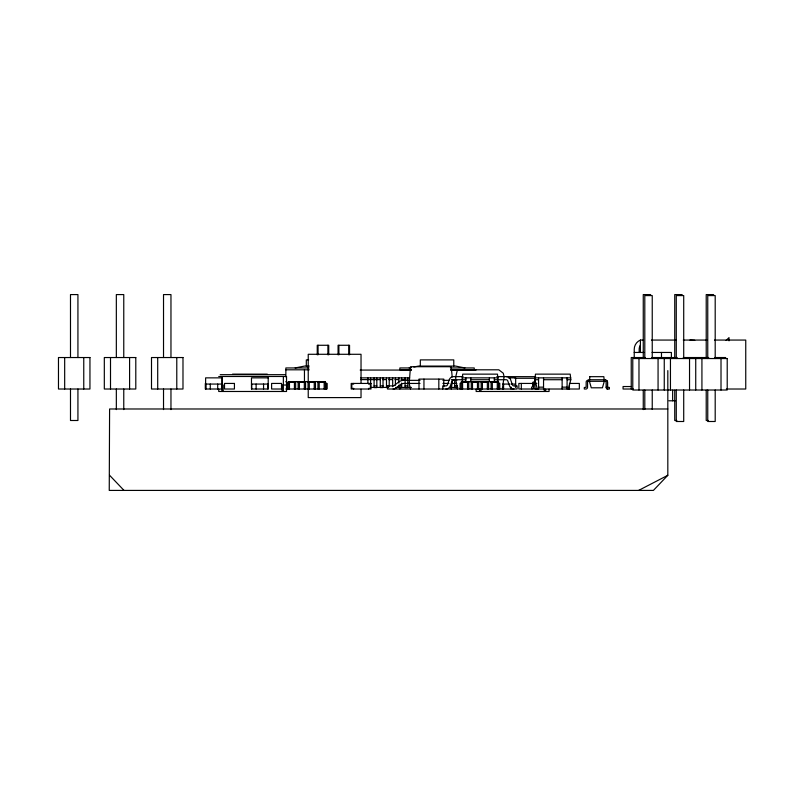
<?xml version="1.0" encoding="UTF-8"?>
<svg xmlns="http://www.w3.org/2000/svg" width="785" height="785" viewBox="0 0 785 785"><rect width="100%" height="100%" fill="white"/><g stroke="black" fill="none" stroke-linecap="round" stroke-linejoin="round"><path stroke-width="1.18" d="M667.819 408.985L109.596 408.985L109.243 490.419L653.395 490.419L667.819 475.298L667.819 370.599M537.411 388.781L535.056 388.781L534.909 378.89M462.738 382.04L462.12 379.724L462.718 374.141L497.464 374.141L498.063 379.724L497.445 382.04M537.342 389.017L534.87 379.724L535.458 374.141L570.214 374.141L570.803 379.724L568.33 389.017M502.331 389.017L504.098 376.623L503.263 373.218L498.818 369.804L450.845 369.804M451.208 389.017L452.543 380.342L456.821 380.342M457.439 369.804L455.761 376.623L455.761 379.724L457.527 389.017M726.125 340.474L729.02 337.589L729.02 340.837M638.617 490.419L667.819 475.298M295.16 367.949L304.452 366.085L309.251 366.085M409.171 367.949L411.487 367.478M413.813 367.017L418.464 366.085L455.643 366.085L464.936 367.949M650.696 294.581L643.258 294.581L643.258 357.538M682.175 294.581L674.737 294.581L674.737 357.538M713.653 294.581L706.215 294.581L706.215 357.538M634.221 357.155L634.221 349.354A10.068 10.068 0 0 1 640.413 340.062L642.866 340.062M651.432 340.062L675.934 340.062M683.284 340.062L706.853 340.062M714.478 340.062L745.75 340.062L745.75 389.017L726.361 389.017M634.221 352.455L643.867 352.455M652.09 352.455L671.391 352.455L671.391 357.764M645.388 357.538L631.238 357.538L631.238 389.017M651.746 357.538L677.259 357.538M683.225 357.538L708.737 357.538M714.703 357.538L725.674 357.538M308.701 359.893L306.307 359.893L306.307 366.085M309.025 367.949L285.858 367.949L285.858 376.869M410.84 367.949L399.869 367.949L399.869 369.804L411.487 369.804M450.384 367.949L474.228 367.949L474.228 369.804M285.858 369.804L309.251 369.804M360.178 370.069L411.477 370.069M450.561 370.069L476.014 370.069M232.546 374.141L267.302 374.141M220.212 374.671L285.053 374.671M218.73 376.486L286.535 376.486L286.535 391.479L218.73 391.479L218.73 389.331M463.013 376.623L453.19 376.643A4.749 4.749 0 0 0 449.383 379.341L447.371 384.984A1.629 1.629 0 0 1 446.066 385.906L442.75 385.916L442.75 389.017M496.846 376.623L535.645 376.672M360.678 377.879L409.633 377.879M462.12 377.86L498.063 377.86M508.503 377.86L515.666 377.86L515.666 387.034M534.87 377.86L570.803 377.86M515.038 378.272L534.634 378.272M360.678 379.616L380.264 379.616M382.707 379.616L386.387 379.616M388.83 379.616L392.5 379.616M394.953 379.616L398.623 379.616M401.066 379.616L405.963 379.616M451.247 379.616L454.917 379.616M465.839 379.724L453.681 379.724A1.648 1.648 0 0 0 452.121 380.823L450.364 385.867A4.73 4.73 0 0 1 445.9 389.017M470.794 379.724L489.389 379.724M494.344 379.724L506.178 379.724A1.648 1.648 0 0 1 507.738 380.823L509.504 385.867A4.73 4.73 0 0 0 513.959 389.017M534.87 379.724L538.579 379.724M543.544 379.724L562.129 379.724M567.084 379.724L570.803 379.724M605.264 379.754L588.446 379.754L586.473 381.039A2.767 2.767 0 0 0 586.179 381.991L586.14 387.309L584.305 387.476L584.305 389.017L585.934 389.017A1.511 1.511 0 0 0 586.748 388.771L587.082 388.487A1.904 1.904 0 0 0 587.553 387.211L587.563 382.324M420.014 380.342L403.343 380.352A9.057 9.057 0 0 0 398.535 382.069L394.276 385.523A2.021 2.021 0 0 1 393.207 385.916L386.495 385.857M442.907 380.342L448.932 380.342M588.485 381.304L605.215 381.304M534.497 381.736C530.758 381.265 534.173 387.397 531.612 387.152L531.612 388.781L532.829 388.604L533.623 387.417A2.483 2.483 0 0 0 533.672 386.612L533.829 383.472L536.852 383.365M288.213 382.364L295.651 382.364M298.133 382.364L305.561 382.364M308.044 382.364L315.482 382.364M317.954 382.364L325.392 382.364M461.335 382.364L468.773 382.364M471.255 382.364L478.693 382.364M481.166 382.364L488.604 382.364M491.086 382.364L498.514 382.364M288.213 383.257L286.976 383.257L286.976 389.017M325.392 383.257L326.629 383.257L326.629 389.017M461.335 383.257L460.098 383.257L460.098 389.017M498.514 383.257L499.76 383.257L499.76 389.017M325.304 383.433L326.952 383.433L326.952 389.017L285.858 389.017M420.014 383.433L403.863 383.433A5.966 5.966 0 0 0 400.085 384.787L396.337 387.859A5.122 5.122 0 0 1 393.089 389.017M442.907 383.433L448.932 383.433M452.543 383.433L456.791 383.433M535.046 383.433L518.846 383.433L518.846 389.017L579.34 389.017L579.34 383.433L569.429 383.433M205.621 384.061L222.351 384.061M251.475 384.061L268.205 384.061M502.665 384.061L509.622 384.061M511.025 384.061L515.666 384.061M221.91 385.023L223.175 385.023L223.175 391.479M286.535 385.023L282.09 385.023L282.09 391.479M374.092 385.857L376.82 385.857M380.293 385.857L383.021 385.857M398.888 385.857L401.616 385.857M405.089 385.857L407.817 385.857M454.692 385.857L457.42 385.857M631.12 386.534L623.064 386.534L623.064 389.017L633.475 389.017M538.579 387.152L543.544 387.152M562.129 387.152L567.084 387.152M371.168 387.427L388.271 387.427M395.601 387.427L411.477 387.427M450.561 387.427L457.89 387.427M388.31 387.594L386.495 387.594L386.495 377.879M457.42 387.594L454.692 387.594L454.692 379.469M668.918 400.792L675.267 400.792M676.866 420.495L674.737 420.495L674.737 390.224M708.335 420.495L706.215 420.495L706.215 390.224M506.256 376.623L506.668 376.643A4.749 4.749 0 0 1 510.476 379.341L512.487 384.984A1.629 1.629 0 0 0 513.792 385.906L517.109 385.916L517.109 389.017L387.486 389.017L387.486 385.916M689.986 340.062L694.774 340.317M606.815 380.489L607.237 381.039A2.767 2.767 0 0 1 607.521 381.991L607.492 387.152L609.405 387.476L609.405 389.017L607.727 388.997A1.511 1.511 0 0 1 606.913 388.761M605.47 379.763L606.108 379.95M606.736 388.624L606.962 388.771A1.511 1.511 0 0 0 607.776 389.017M606.785 388.644L606.579 388.467A1.904 1.904 0 0 1 606.108 387.201M109.596 475.298L124.02 490.419M285.858 381.579L287.987 383.973M410.496 389.017L409.171 383.433L410.496 366.713L451.208 366.713L452.209 376.928M721.013 358.539L721.013 390.017M715.194 358.539L715.194 295.592L707.756 295.592L707.756 358.539M715.194 390.017L715.194 421.496L707.756 421.496L707.756 390.017M701.927 358.539L701.927 390.017M695.736 358.539L695.736 390.017M689.534 358.539L689.534 390.017M683.715 358.539L683.715 295.592L676.278 295.592L676.278 358.539M683.715 390.017L683.715 421.496L676.278 421.496L676.278 390.017M672.637 390.194L672.637 400.792M670.449 358.539L670.449 390.017M664.257 358.539L664.257 390.017M661.48 352.455L661.48 357.155M658.065 358.539L658.065 390.017M652.237 358.539L652.237 295.592L644.799 295.592L644.799 358.539M652.237 390.017L652.237 409.387M644.799 390.017L644.799 409.387M643.258 390.224L643.258 409.593M640.413 340.062L640.413 352.455M639.176 352.455L639.176 349.354A8.213 8.213 0 0 1 640.413 345.017M638.98 358.539L638.98 390.017M607.541 382.275L607.541 387.162M606.148 387.211L606.098 382.315A0.991 0.991 0 0 0 605.176 381.255M569.429 384.552L569.429 389.017M567.084 377.86L567.084 389.017M562.129 377.86L562.129 389.017M549.068 389.203L549.068 391.479L476.152 391.479L476.152 389.203M545.654 389.203L545.654 391.479M544.28 389.203L544.28 391.479M543.544 377.86L543.544 389.017M538.579 377.86L538.579 389.017M536.194 388.398L536.194 389.017M521.318 383.433L521.318 389.017M515.421 384.061L515.421 387.034M511.025 387.034L511.025 389.017M503.587 384.061L503.587 389.017M498.514 389.017L498.514 381.579L461.335 381.579L461.335 389.017M497.278 382.364L497.278 389.017M494.344 377.86L494.344 380.96M492.323 382.364L492.323 389.017M491.086 381.579L491.086 389.017M489.389 377.86L489.389 380.96M488.604 381.579L488.604 389.017M487.357 382.364L487.357 389.017M482.412 382.364L482.412 389.017M481.166 381.579L481.166 389.017M480.94 389.203L480.94 391.479M479.566 389.203L479.566 391.479M478.693 381.579L478.693 389.017M477.447 382.364L477.447 389.017M472.491 382.364L472.491 389.017M471.255 381.579L471.255 389.017M470.794 377.86L470.794 380.96M468.773 381.579L468.773 389.017M467.536 382.364L467.536 389.017M465.839 377.86L465.839 380.96M462.581 382.364L462.581 389.017M453.779 366.085L453.779 359.893L420.318 359.893L420.318 366.085M451.218 386.691L451.218 387.594M443.78 386.809L443.78 379.096L418.994 379.096L418.994 389.017M438.825 379.096L438.825 389.017M423.949 379.096L423.949 389.017M407.817 377.879L407.817 387.594L405.089 387.594L405.089 377.879M401.616 377.879L401.616 380.117M401.616 383.09L401.616 387.594L398.888 387.594L398.888 385.15M399.869 386.887L399.869 389.017M398.888 377.879L398.888 383.09M395.414 377.879L395.414 385.15M392.686 377.879L392.686 386.691M389.223 377.879L389.223 386.691M383.021 377.879L383.021 387.594L380.293 387.594L380.293 377.879M376.82 377.879L376.82 387.594L374.092 387.594L374.092 377.879M370.618 377.879L370.618 383.208M368.548 383.433L368.548 384.061L370.402 384.061L370.402 388.398L368.548 388.398L368.548 389.017M367.89 377.879L367.89 383.208M361.031 383.168L361.031 354.29L308.23 354.29L308.23 381.961M361.031 389.183L361.031 397.602L308.23 397.602L308.23 389.183M353.672 383.433L353.672 384.061L351.817 384.061L351.817 388.398L353.672 388.398L353.672 389.017M349.551 354.81L349.551 345.272L338.07 345.272L338.07 354.81M348.736 345.272L348.736 354.81M338.894 345.272L338.894 354.81M328.729 354.81L328.729 345.272L317.248 345.272L317.248 354.81M327.904 345.272L327.904 354.81M326.334 384.061L326.334 388.398M325.392 389.017L325.392 381.579L288.213 381.579L288.213 389.017M324.156 382.364L324.156 389.017M319.201 382.364L319.201 389.017M318.072 345.272L318.072 354.81M317.954 381.579L317.954 389.017M315.482 381.579L315.482 389.017M314.236 382.364L314.236 389.017M309.29 382.364L309.29 389.017M308.044 381.579L308.044 389.017M305.561 381.579L305.561 389.017M304.452 369.804L304.452 381.579M304.325 382.364L304.325 389.017M299.37 382.364L299.37 389.017M298.133 381.579L298.133 389.017M295.651 381.579L295.651 389.017M294.414 382.364L294.414 389.017M289.459 382.364L289.459 389.017M283.356 376.486L283.356 391.479M267.95 384.061L267.95 389.017M263.554 384.061L263.554 389.017M256.116 384.061L256.116 389.017M251.72 384.061L251.72 389.017M222.106 384.061L222.106 389.017M221.91 376.486L221.91 391.479M217.7 384.061L217.7 389.017M210.272 384.061L210.272 389.017M205.866 384.061L205.866 389.017M205.621 389.017L205.621 377.86L222.351 377.86L222.351 389.017L205.307 389.017L205.307 383.433M176.782 357.538L176.782 389.017M170.963 357.538L170.963 294.581L163.525 294.581L163.525 357.538M170.963 389.017L170.963 409.593M163.525 389.017L163.525 409.593M157.707 357.538L157.707 389.017M129.594 357.538L129.594 389.017M123.765 357.538L123.765 294.581L116.337 294.581L116.337 357.538M123.765 389.017L123.765 409.593M116.337 389.017L116.337 409.593M110.508 357.538L110.508 389.017M83.76 357.538L83.76 389.017M77.931 357.538L77.931 294.581L70.493 294.581L70.493 357.538M77.931 389.017L77.931 420.495L70.493 420.495L70.493 389.017M64.674 357.538L64.674 389.017M607.188 381.029A2.767 2.767 0 0 1 607.472 381.981M587.592 382.324A0.991 0.991 0 0 1 588.485 381.265M468.625 389.017A5.122 5.122 0 0 1 468.037 388.977M589.859 376.672L589.417 381.304L591.272 387.8L602.429 387.8L604.293 381.304L603.842 376.672L589.859 376.672M89.951 357.538L58.473 357.538L58.473 389.017L89.951 389.017L89.951 357.538M135.795 357.538L104.317 357.538L104.317 389.017L135.795 389.017L135.795 357.538M182.983 357.538L151.505 357.538L151.505 389.017L182.983 389.017L182.983 357.538M727.214 358.539L632.779 358.539L632.779 390.017L727.214 390.017L727.214 358.539M268.205 377.86L251.475 377.86L251.475 389.017L268.205 389.017L268.205 377.86M234.43 383.433L224.52 383.433L224.52 389.017L234.43 389.017L234.43 383.433M281.521 383.433L271.61 383.433L271.61 389.017L281.521 389.017L281.521 383.433M371.02 383.433L351.199 383.433L351.199 389.017L371.02 389.017L371.02 383.433"/></g></svg>
